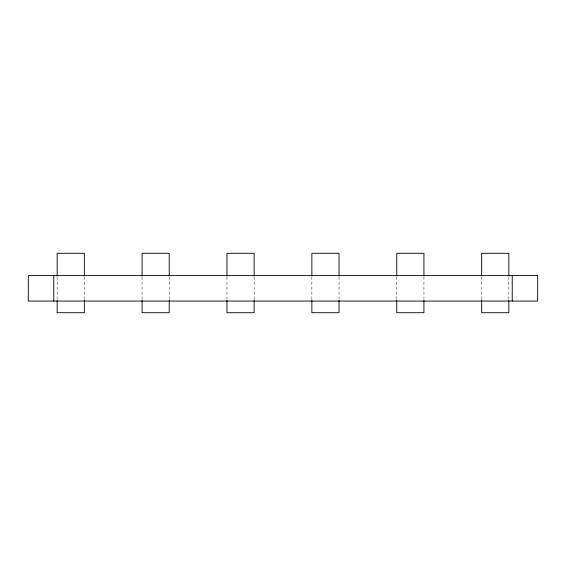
<?xml version="1.0" encoding="UTF-8"?>
<svg xmlns="http://www.w3.org/2000/svg" width="566" height="566" viewBox="0 0 566 566"><rect width="100%" height="100%" fill="white"/><g stroke="black" fill="none" stroke-linecap="round" stroke-linejoin="round"><path stroke-width="0.42" stroke-dasharray="2.83 2.12" d="M508.834 276.88L508.834 299.605M481.666 276.88L481.666 299.605M423.934 276.88L423.934 299.605M396.766 276.88L396.766 299.605M339.034 276.88L339.034 299.605M311.866 276.88L311.866 299.605M254.134 276.88L254.134 299.605M226.966 276.88L226.966 299.605M169.234 276.88L169.234 299.605M142.066 276.88L142.066 299.605M84.334 276.88L84.334 299.605M57.166 276.88L57.166 299.605"/><path stroke-width="0.85" d="M512.23 275.6L512.23 301.07M508.834 276.01L508.834 253.285L481.666 253.285L481.666 276.01M508.834 300.482L508.834 312.715L481.666 312.715L481.666 300.482M423.934 276.01L423.934 253.285L396.766 253.285L396.766 276.01M423.934 300.482L423.934 312.715L396.766 312.715L396.766 300.482M339.034 276.01L339.034 253.285L311.866 253.285L311.866 276.01M339.034 300.482L339.034 312.715L311.866 312.715L311.866 300.482M254.134 276.01L254.134 253.285L226.966 253.285L226.966 276.01M254.134 300.482L254.134 312.715L226.966 312.715L226.966 300.482M169.234 276.01L169.234 253.285L142.066 253.285L142.066 276.01M169.234 300.482L169.234 312.715L142.066 312.715L142.066 300.482M84.334 276.01L84.334 253.285L57.166 253.285L57.166 276.01M84.334 300.482L84.334 312.715L57.166 312.715L57.166 300.482M53.77 275.6L53.77 301.07M537.665 275.6L28.335 275.6L28.3 301.07L537.665 301.07L537.7 275.6"/></g></svg>
